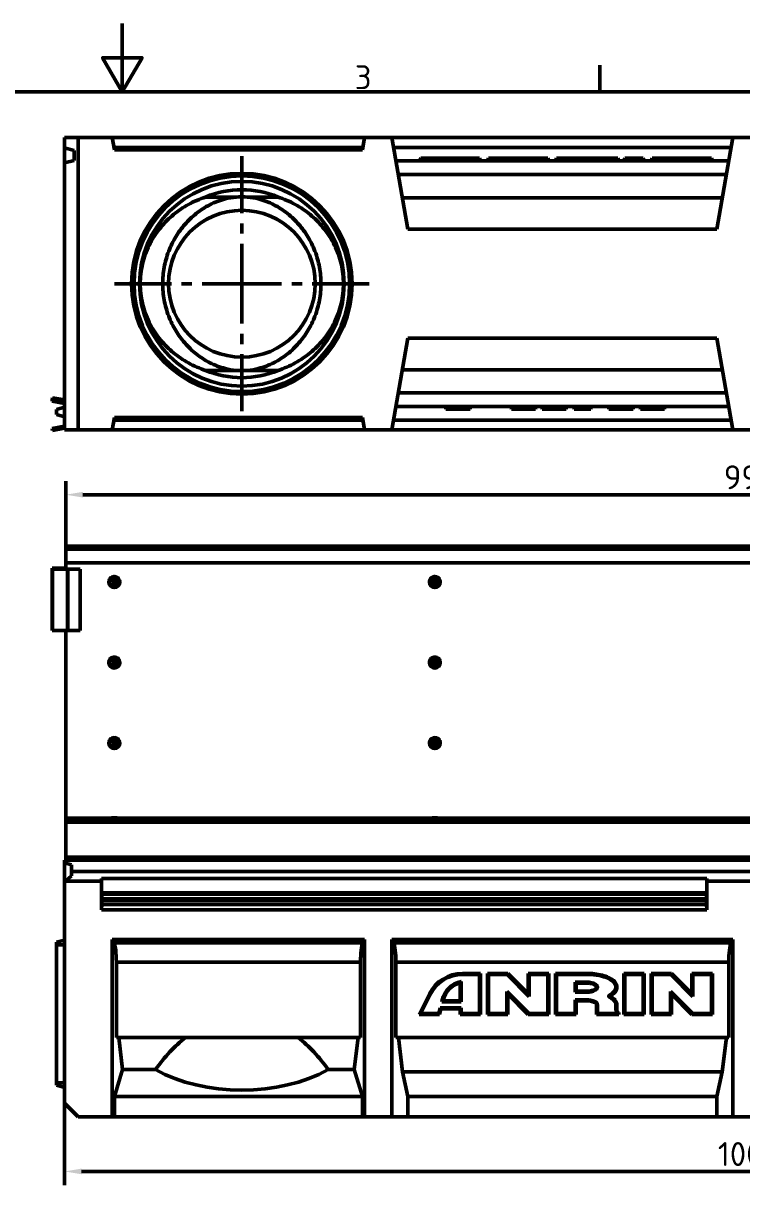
# Model space of a CAD drawing. Header units: millimetres. Extents: x 0 to 2100, y 0 to 1485.
# Drawn here: x 978 to 1504, y 619 to 1485 of the extents above; entities that cross this region are included whole.
import ezdxf

# ---------------------------------------------------------------- set-up
doc = ezdxf.new("R2010")
doc.units = ezdxf.units.MM
doc.header["$LTSCALE"] = 5
doc.layers.get('0').update_dxf_attribs({"lineweight": 50})
doc.layers.get('Defpoints').update_dxf_attribs({"lineweight": 50})
for name, color, linetype, lineweight in [('Bemaßung (ISO)', 7, 'Continuous', 50), ('Mittelpunktmarkierung (ISO)', 7, 'Continuous', 50), ('Rahmen (ISO)', 7, 'Continuous', 50), ('Sichtbar (ISO)', 7, 'Continuous', 50), ('Sichtbar schmal (ISO)', 7, 'Continuous', 50)]:
    doc.layers.add(name, color=color, linetype=linetype, lineweight=lineweight)
doc.styles.add('Notiztext (DIN)', font='isocpeur.ttf')
doc.styles.add('TXT 3_5', font='isocpeur.ttf')
doc.dimstyles.new('Anrin Standard (DIN)', dxfattribs={"dimscale": 5, "dimtxt": 3.5, "dimasz": 2.5, "dimexe": 2, "dimexo": 0, "dimgap": 0.8, "dimtad": 1, "dimrnd": 1e-08, "dimtxsty": 'TXT 3_5', "dimcen": 0.09, "dimdle": 10, "dimclrd": 256, "dimclre": 256, "dimclrt": 256, "dimadec": 0, "dimazin": 2, "dimtfac": 0.714286, "dimtmove": 0, "dimatfit": 3, "dimfxl": 1, "dimtolj": 1, "dimlwd": -1, "dimlwe": -1, "dimarcsym": 0})

# ---------------------------------------------------------------- blocks, each defined once
blk = doc.blocks.new('Ränder Standardrahmen')
at = {"layer": 'Rahmen (ISO)'}
blk.add_line((280, 287), (280, 290.9), dxfattribs=at)
at = {"layer": 'Rahmen (ISO)', "flags": 128}
for points in [[(210, 297), (210, 287), (207.11, 292), (212.89, 292), (210, 287)], [(10, 10), (10, 287), (410, 287), (410, 10), (10, 10)]]:
    blk.add_lwpolyline(points, dxfattribs=at)
at = {"layer": 'Rahmen (ISO)', "insert": (244.08, 287.4), "char_height": 3.5, "attachment_point": 7, "style": 'Notiztext (DIN)'}
blk.add_mtext('3', dxfattribs=at)
blk = doc.blocks.new('*D13')
at = {"layer": 'Bemaßung (ISO)', "transparency": 16777216}
for p, q in [((1008.63, 1089.93), (1008.63, 1149.93)), ((2006.63, 1089.93), (2006.63, 1149.93)), ((1021.13, 1139.93), (1994.13, 1139.93))]:
    blk.add_line(p, q, dxfattribs=at)
for points in [[(1021.13, 1142.02), (1021.13, 1137.85), (1008.63, 1139.93)], [(1994.13, 1142.02), (1994.13, 1137.85), (2006.63, 1139.93)]]:
    blk.add_solid(points, dxfattribs=at)
at = {"layer": 'Defpoints', "color": 0, "transparency": 16777216}
for p in [(2006.63, 1139.93), (1008.63, 1089.93), (2006.63, 1089.93)]:
    blk.add_point(p, dxfattribs=at)
at = {"layer": 'Bemaßung (ISO)', "transparency": 16777216, "insert": (1491, 1161.43), "char_height": 17.5, "attachment_point": 1, "style": 'TXT 3_5'}
blk.add_mtext('\\A1;998', dxfattribs=at)
blk = doc.blocks.new('*D14')
at = {"layer": 'Bemaßung (ISO)', "transparency": 16777216}
for p, q in [((1007.63, 694.18), (1007.63, 634.18)), ((2007.63, 694.18), (2007.63, 634.18)), ((1020.13, 644.18), (1995.13, 644.18))]:
    blk.add_line(p, q, dxfattribs=at)
for points in [[(1020.13, 646.27), (1020.13, 642.1), (1007.63, 644.18)], [(1995.13, 646.27), (1995.13, 642.1), (2007.63, 644.18)]]:
    blk.add_solid(points, dxfattribs=at)
at = {"layer": 'Defpoints', "color": 0, "transparency": 16777216}
for p in [(1007.63, 694.18), (2007.63, 694.18), (2007.63, 644.18)]:
    blk.add_point(p, dxfattribs=at)
at = {"layer": 'Bemaßung (ISO)', "transparency": 16777216, "insert": (1486.63, 665.68), "char_height": 17.5, "attachment_point": 1, "style": 'TXT 3_5'}
blk.add_mtext('\\A1;1000', dxfattribs=at)

msp = doc.modelspace()

# ---------------------------------------------------------------- linework, layer by layer
at = {"layer": 'Mittelpunktmarkierung (ISO)', "linetype": 'Continuous'}
for p, q in [((1137.626, 1346.147), (1137.626, 1387.816)), ((1137.626, 1331.147), (1137.626, 1338.647)), ((1137.626, 1294.479), (1137.626, 1323.647)), ((1085.957, 1294.479), (1044.288, 1294.479)), ((1100.957, 1294.479), (1093.457, 1294.479)), ((1137.626, 1294.479), (1108.457, 1294.479)), ((1137.626, 1294.479), (1166.794, 1294.479)), ((1137.626, 1294.479), (1137.626, 1265.31)), ((1174.294, 1294.479), (1181.794, 1294.479)), ((1189.294, 1294.479), (1230.963, 1294.479)), ((1137.626, 1257.81), (1137.626, 1250.31)), ((1137.626, 1242.81), (1137.626, 1201.141))]:
    msp.add_line(p, q, dxfattribs=at)
at = {"layer": 'Sichtbar (ISO)'}
for p, q in [((1017.626, 1401.479), (1007.626, 1401.479)), ((1007.626, 1401.479), (1007.626, 1393.979)), ((1007.626, 1382.979), (1007.626, 1393.979)), ((1007.626, 1393.979), (1014.626, 1392.103)), ((1017.626, 1187.479), (1017.626, 1401.479)), ((1017.626, 1401.479), (1042.626, 1401.479)), ((1227.626, 1401.479), (1042.626, 1401.479)), ((1042.626, 1401.479), (1044.213, 1392.479)), ((1226.039, 1392.479), (1227.626, 1401.479)), ((1227.626, 1401.479), (1247.626, 1401.479)), ((1497.626, 1401.479), (1247.626, 1401.479)), ((1247.626, 1401.479), (1259.44, 1334.479)), ((1485.812, 1334.479), (1497.626, 1401.479)), ((1497.626, 1401.479), (1517.626, 1401.479)), ((1014.626, 1392.103), (1014.626, 1384.854)), ((1044.213, 1392.479), (1226.039, 1392.479)), ((1267.626, 1384.479), (1268.804, 1386.479)), ((1282.057, 1386.479), (1268.804, 1386.479)), ((1283.057, 1386.479), (1282.057, 1386.479)), ((1282.626, 1384.479), (1282.057, 1386.479)), ((1298.354, 1386.479), (1283.057, 1386.479)), ((1283.626, 1384.479), (1283.057, 1386.479)), ((1297.626, 1384.479), (1298.354, 1386.479)), ((1311.898, 1386.479), (1298.354, 1386.479)), ((1312.626, 1384.479), (1311.898, 1386.479)), ((1317.626, 1384.479), (1318.354, 1386.479)), ((1331.898, 1386.479), (1318.354, 1386.479)), ((1347.927, 1386.479), (1331.898, 1386.479)), ((1332.626, 1384.479), (1331.898, 1386.479)), ((1347.626, 1384.479), (1347.927, 1386.479)), ((1361.898, 1386.479), (1347.927, 1386.479)), ((1362.626, 1384.479), (1361.898, 1386.479)), ((1367.626, 1384.479), (1368.354, 1386.479)), ((1381.898, 1386.479), (1368.354, 1386.479)), ((1390.126, 1386.479), (1381.898, 1386.479)), ((1382.626, 1384.479), (1381.898, 1386.479)), ((1398.354, 1386.479), (1390.126, 1386.479)), ((1397.626, 1384.479), (1398.354, 1386.479)), ((1413.398, 1386.479), (1398.354, 1386.479)), ((1414.126, 1384.479), (1413.398, 1386.479)), ((1417.626, 1384.479), (1418.354, 1386.479)), ((1431.898, 1386.479), (1418.354, 1386.479)), ((1432.626, 1384.479), (1431.898, 1386.479)), ((1437.626, 1384.479), (1438.354, 1386.479)), ((1451.898, 1386.479), (1438.354, 1386.479)), ((1467.927, 1386.479), (1451.898, 1386.479)), ((1452.626, 1384.479), (1451.898, 1386.479)), ((1467.626, 1384.479), (1467.927, 1386.479)), ((1481.898, 1386.479), (1467.927, 1386.479)), ((1482.626, 1384.479), (1481.898, 1386.479)), ((1014.626, 1384.854), (1007.626, 1382.979)), ((1007.626, 1382.979), (1007.626, 1187.479)), ((1494.628, 1384.479), (1250.623, 1384.479)), ((1492.865, 1374.479), (1252.387, 1374.479)), ((1133.414, 1357.977), (1111.067, 1357.977)), ((1164.184, 1357.977), (1141.838, 1357.977)), ((1489.867, 1357.479), (1255.384, 1357.479)), ((1485.812, 1334.479), (1259.44, 1334.479)), ((1259.44, 1254.479), (1247.626, 1187.479)), ((1485.812, 1254.479), (1259.44, 1254.479)), ((1497.626, 1187.479), (1485.812, 1254.479)), ((1133.414, 1230.981), (1111.067, 1230.981)), ((1164.184, 1230.981), (1141.838, 1230.981)), ((1489.867, 1231.479), (1255.384, 1231.479)), ((1492.865, 1214.479), (1252.387, 1214.479)), ((998.626, 1209.508), (998.886, 1210.985)), ((1007.626, 1207.922), (998.626, 1209.508)), ((998.626, 1208.33), (998.626, 1209.508)), ((1007.626, 1206.744), (998.626, 1208.33)), ((998.886, 1210.985), (1007.626, 1209.444)), ((1007.626, 1203.979), (1001.626, 1202.371)), ((1494.628, 1204.479), (1250.623, 1204.479)), ((1287.126, 1204.479), (1287.301, 1202.479)), ((1305.126, 1204.479), (1304.951, 1202.479)), ((1335.126, 1204.479), (1335.301, 1202.479)), ((1353.126, 1204.479), (1352.951, 1202.479)), ((1357.801, 1202.479), (1357.626, 1204.479)), ((1375.626, 1204.479), (1375.451, 1202.479)), ((1381.126, 1204.479), (1381.301, 1202.479)), ((1386.126, 1204.479), (1385.951, 1202.479)), ((1390.09, 1204.479), (1390.09, 1202.479)), ((1393.626, 1204.479), (1393.378, 1202.479)), ((1406.626, 1204.479), (1406.801, 1202.479)), ((1424.626, 1204.479), (1424.451, 1202.479)), ((1429.626, 1204.479), (1429.944, 1202.479)), ((1435.544, 1204.479), (1435.448, 1202.479)), ((1442.626, 1204.479), (1442.801, 1202.479)), ((1447.626, 1204.479), (1447.451, 1202.479)), ((1001.626, 1198.586), (1001.626, 1202.371)), ((1007.626, 1196.979), (1001.626, 1198.586)), ((1044.213, 1196.479), (1042.626, 1187.479)), ((1044.213, 1196.479), (1226.039, 1196.479)), ((1227.626, 1187.479), (1226.039, 1196.479)), ((1304.951, 1202.479), (1287.301, 1202.479)), ((1352.951, 1202.479), (1335.301, 1202.479)), ((1367.626, 1202.479), (1357.801, 1202.479)), ((1367.626, 1202.479), (1375.451, 1202.479)), ((1381.301, 1202.479), (1385.951, 1202.479)), ((1385.951, 1202.479), (1390.09, 1202.479)), ((1390.09, 1202.479), (1393.378, 1202.479)), ((1406.801, 1202.479), (1424.451, 1202.479)), ((1429.944, 1202.479), (1435.448, 1202.479)), ((1435.448, 1202.479), (1442.801, 1202.479)), ((1442.801, 1202.479), (1447.451, 1202.479)), ((998.626, 1188.508), (1007.626, 1190.095)), ((998.886, 1187.031), (998.626, 1188.508)), ((1007.626, 1188.572), (998.886, 1187.031)), ((1007.626, 1187.479), (1017.626, 1187.479)), ((1042.626, 1187.479), (1017.626, 1187.479)), ((1227.626, 1187.479), (1042.626, 1187.479)), ((1247.626, 1187.479), (1227.626, 1187.479)), ((1497.626, 1187.479), (1247.626, 1187.479)), ((1517.626, 1187.479), (1497.626, 1187.479)), ((1008.626, 1099.934), (1008.626, 1102.184)), ((2006.626, 1102.184), (1008.626, 1102.184)), ((1008.626, 1099.934), (1008.626, 1089.973)), ((998.626, 1086.184), (998.626, 1085.423)), ((1008.626, 1086.184), (998.626, 1086.184)), ((998.626, 1085.423), (998.886, 1085.462)), ((998.626, 1085.423), (998.626, 1040.438)), ((998.886, 1085.462), (998.886, 1040.477)), ((998.886, 1085.462), (1009.719, 1085.412)), ((1008.626, 1089.973), (1008.626, 1089.934)), ((1008.626, 1089.973), (2006.626, 1089.973)), ((2006.626, 1089.934), (1008.626, 1089.934)), ((1008.626, 1089.934), (1008.626, 1085.417)), ((1010.153, 1085.411), (1019.153, 1085.411)), ((1019.153, 1085.411), (1019.153, 1040.426)), ((1040.126, 1075.93), (1040.126, 1075.922)), ((1048.126, 1075.93), (1048.126, 1075.922)), ((1275.126, 1075.93), (1275.126, 1075.922)), ((1283.126, 1075.93), (1283.126, 1075.922)), ((998.626, 1040.438), (998.886, 1040.477)), ((1009.459, 1040.388), (998.626, 1040.438)), ((998.886, 1040.477), (1009.719, 1040.427)), ((1008.626, 1040.392), (1008.626, 902.914)), ((1010.153, 1040.426), (1019.153, 1040.426)), ((1019.153, 1040.387), (1010.153, 1040.387)), ((1019.153, 1040.426), (1019.153, 1040.387)), ((1040.126, 1016.95), (1040.126, 1016.943)), ((1048.126, 1016.95), (1048.126, 1016.943)), ((1275.126, 1016.95), (1275.126, 1016.943)), ((1283.126, 1016.95), (1283.126, 1016.943)), ((1040.126, 957.971), (1040.126, 957.963)), ((1048.126, 957.971), (1048.126, 957.963)), ((1275.126, 957.971), (1275.126, 957.963)), ((1283.126, 957.971), (1283.126, 957.963)), ((1008.626, 902.914), (1008.626, 902.184)), ((2006.626, 902.184), (1008.626, 902.184)), ((1008.626, 899.934), (1008.626, 902.184)), ((1040.126, 902.483), (1040.126, 902.184)), ((1042.326, 903.184), (1045.926, 903.184)), ((1048.126, 902.483), (1048.126, 902.184)), ((1275.126, 902.483), (1275.126, 902.184)), ((1277.326, 903.184), (1280.926, 903.184)), ((1283.126, 902.483), (1283.126, 902.184)), ((1008.626, 899.934), (1008.626, 874.434)), ((1008.626, 872.184), (1008.626, 874.434)), ((2007.626, 872.184), (1007.626, 872.184)), ((1007.626, 872.184), (1007.626, 870.216)), ((1007.626, 870.216), (1012.626, 868.669)), ((1007.626, 856.01), (1007.626, 870.216)), ((1012.626, 868.669), (1012.626, 863.884)), ((1012.626, 860.686), (1008.383, 856.884)), ((2002.626, 863.884), (1012.626, 863.884)), ((1012.626, 863.884), (1012.626, 860.686)), ((1034.713, 858.884), (1034.626, 856.884)), ((1478.538, 858.884), (1034.713, 858.884)), ((1034.713, 858.884), (1034.713, 848.384)), ((1478.626, 856.884), (1478.538, 858.884)), ((1478.538, 848.384), (1478.538, 858.884)), ((1007.626, 856.01), (1008.383, 856.884)), ((1007.626, 694.184), (1007.626, 856.01)), ((1034.626, 856.884), (1008.383, 856.884)), ((1034.626, 835.884), (1034.626, 856.884)), ((1478.538, 848.384), (1034.713, 848.384)), ((1034.713, 848.384), (1034.888, 847.229)), ((1478.363, 847.229), (1478.538, 848.384)), ((1536.626, 856.884), (1478.626, 856.884)), ((1478.626, 835.884), (1478.626, 856.884)), ((1034.961, 839.712), (1034.626, 835.884)), ((1035.063, 843.765), (1035.063, 842.541)), ((1478.188, 842.541), (1478.188, 843.765)), ((1478.626, 835.884), (1478.291, 839.712)), ((1478.626, 835.884), (1034.626, 835.884)), ((1227.626, 814.184), (1042.626, 814.184)), ((1042.626, 684.184), (1042.626, 814.184)), ((1042.626, 814.184), (1043.883, 811.588)), ((1226.368, 811.588), (1227.626, 814.184)), ((1227.626, 684.184), (1227.626, 814.184)), ((1497.626, 814.184), (1247.626, 814.184)), ((1247.626, 684.184), (1247.626, 814.184)), ((1247.626, 814.184), (1248.883, 811.588)), ((1496.368, 811.588), (1497.626, 814.184)), ((1497.626, 684.184), (1497.626, 814.184)), ((1001.626, 812.076), (1007.626, 813.684)), ((1001.626, 810.184), (1001.626, 812.076)), ((1001.626, 810.184), (1001.626, 709.184)), ((1045.623, 797.493), (1045.623, 742.184)), ((1224.628, 742.184), (1224.628, 797.493)), ((1250.623, 797.493), (1250.623, 742.184)), ((1494.628, 742.184), (1494.628, 797.493)), ((1299.396, 789.184), (1312.626, 789.184)), ((1299.396, 788.456), (1311.898, 788.456)), ((1312.626, 789.184), (1311.898, 788.456)), ((1311.898, 788.456), (1311.898, 759.912)), ((1312.626, 789.184), (1312.626, 759.184)), ((1317.626, 789.184), (1332.626, 789.184)), ((1317.626, 759.184), (1317.626, 789.184)), ((1317.626, 789.184), (1318.354, 788.456)), ((1318.354, 788.456), (1332.324, 788.456)), ((1318.354, 759.912), (1318.354, 788.456)), ((1332.626, 789.184), (1332.324, 788.456)), ((1332.324, 788.456), (1348.354, 772.426)), ((1332.626, 789.184), (1347.626, 774.184)), ((1347.626, 774.184), (1347.626, 789.184)), ((1347.626, 789.184), (1362.626, 789.184)), ((1347.626, 789.184), (1348.354, 788.456)), ((1348.354, 772.426), (1348.354, 788.456)), ((1348.354, 788.456), (1361.898, 788.456)), ((1362.626, 789.184), (1361.898, 788.456)), ((1361.898, 788.456), (1361.898, 759.912)), ((1362.626, 789.184), (1362.626, 759.184)), ((1367.626, 759.184), (1367.626, 789.184)), ((1367.626, 789.184), (1391.626, 789.184)), ((1367.626, 789.184), (1368.354, 788.456)), ((1368.354, 759.912), (1368.354, 788.456)), ((1368.354, 788.456), (1391.626, 788.456)), ((1417.626, 759.184), (1417.626, 789.184)), ((1417.626, 789.184), (1432.626, 789.184)), ((1417.626, 789.184), (1418.354, 788.456)), ((1418.354, 759.912), (1418.354, 788.456)), ((1418.354, 788.456), (1431.898, 788.456)), ((1432.626, 789.184), (1431.898, 788.456)), ((1431.898, 788.456), (1431.898, 759.912)), ((1432.626, 789.184), (1432.626, 759.184)), ((1437.626, 789.184), (1452.626, 789.184)), ((1437.626, 759.184), (1437.626, 789.184)), ((1437.626, 789.184), (1438.354, 788.456)), ((1438.354, 788.456), (1452.324, 788.456)), ((1438.354, 759.912), (1438.354, 788.456)), ((1452.626, 789.184), (1452.324, 788.456)), ((1452.324, 788.456), (1468.354, 772.426)), ((1452.626, 789.184), (1467.626, 774.184)), ((1467.626, 774.184), (1467.626, 789.184)), ((1467.626, 789.184), (1482.626, 789.184)), ((1467.626, 789.184), (1468.354, 788.456)), ((1468.354, 772.426), (1468.354, 788.456)), ((1468.354, 788.456), (1481.898, 788.456)), ((1482.626, 789.184), (1481.898, 788.456)), ((1481.898, 788.456), (1481.898, 759.912)), ((1482.626, 789.184), (1482.626, 759.184)), ((1297.626, 769.184), (1297.626, 782.472)), ((1298.354, 783.416), (1298.354, 768.456)), ((1381.898, 775.456), (1381.898, 782.912)), ((1382.626, 782.184), (1381.898, 782.912)), ((1381.898, 782.912), (1390.126, 782.912)), ((1382.626, 782.184), (1382.626, 776.184)), ((1390.126, 782.184), (1382.626, 782.184)), ((1267.626, 759.184), (1275.126, 774.184)), ((1268.804, 759.912), (1275.777, 773.858)), ((1347.927, 759.912), (1331.898, 775.941)), ((1332.626, 774.184), (1331.898, 775.941)), ((1331.898, 775.941), (1331.898, 759.912)), ((1347.626, 759.184), (1332.626, 774.184)), ((1332.626, 774.184), (1332.626, 759.184)), ((1347.626, 774.184), (1348.354, 772.426)), ((1382.626, 776.184), (1381.898, 775.456)), ((1390.126, 775.456), (1381.898, 775.456)), ((1382.626, 776.184), (1390.126, 776.184)), ((1467.927, 759.912), (1451.898, 775.941)), ((1452.626, 774.184), (1451.898, 775.941)), ((1451.898, 775.941), (1451.898, 759.912)), ((1467.626, 759.184), (1452.626, 774.184)), ((1452.626, 774.184), (1452.626, 759.184)), ((1467.626, 774.184), (1468.354, 772.426)), ((1283.057, 763.912), (1282.057, 759.912)), ((1283.626, 763.184), (1282.626, 759.184)), ((1298.354, 763.912), (1283.057, 763.912)), ((1283.626, 763.184), (1283.057, 763.912)), ((1297.626, 763.184), (1283.626, 763.184)), ((1284.193, 768.456), (1284.524, 769.778)), ((1285.126, 769.184), (1284.193, 768.456)), ((1298.354, 768.456), (1284.193, 768.456)), ((1285.23, 769.602), (1285.126, 769.184)), ((1285.126, 769.184), (1297.626, 769.184)), ((1297.626, 769.184), (1298.354, 768.456)), ((1297.626, 763.184), (1298.354, 763.912)), ((1297.626, 759.184), (1297.626, 763.184)), ((1298.354, 759.912), (1298.354, 763.912)), ((1390.126, 769.912), (1381.898, 769.912)), ((1382.626, 769.184), (1381.898, 769.912)), ((1381.898, 769.912), (1381.898, 759.912)), ((1390.126, 769.184), (1382.626, 769.184)), ((1382.626, 769.184), (1382.626, 759.184)), ((1397.626, 759.184), (1397.626, 766.184)), ((1398.354, 759.912), (1398.354, 766.184)), ((1411.898, 766.184), (1411.898, 762.184)), ((1412.626, 766.184), (1412.626, 762.184)), ((1267.626, 759.184), (1268.804, 759.912)), ((1282.626, 759.184), (1267.626, 759.184)), ((1282.057, 759.912), (1268.804, 759.912)), ((1282.626, 759.184), (1282.057, 759.912)), ((1297.626, 759.184), (1298.354, 759.912)), ((1312.626, 759.184), (1297.626, 759.184)), ((1311.898, 759.912), (1298.354, 759.912)), ((1312.626, 759.184), (1311.898, 759.912)), ((1317.626, 759.184), (1318.354, 759.912)), ((1332.626, 759.184), (1317.626, 759.184)), ((1331.898, 759.912), (1318.354, 759.912)), ((1332.626, 759.184), (1331.898, 759.912)), ((1347.626, 759.184), (1347.927, 759.912)), ((1362.626, 759.184), (1347.626, 759.184)), ((1361.898, 759.912), (1347.927, 759.912)), ((1362.626, 759.184), (1361.898, 759.912)), ((1367.626, 759.184), (1368.354, 759.912)), ((1382.626, 759.184), (1367.626, 759.184)), ((1381.898, 759.912), (1368.354, 759.912)), ((1382.626, 759.184), (1381.898, 759.912)), ((1397.626, 759.184), (1398.354, 759.912)), ((1414.126, 759.184), (1397.626, 759.184)), ((1413.398, 759.912), (1398.354, 759.912)), ((1413.398, 760.078), (1413.398, 759.912)), ((1414.126, 759.184), (1413.398, 759.912)), ((1414.126, 760.684), (1414.126, 759.184)), ((1417.626, 759.184), (1418.354, 759.912)), ((1432.626, 759.184), (1417.626, 759.184)), ((1431.898, 759.912), (1418.354, 759.912)), ((1432.626, 759.184), (1431.898, 759.912)), ((1437.626, 759.184), (1438.354, 759.912)), ((1452.626, 759.184), (1437.626, 759.184)), ((1451.898, 759.912), (1438.354, 759.912)), ((1452.626, 759.184), (1451.898, 759.912)), ((1467.626, 759.184), (1467.927, 759.912)), ((1482.626, 759.184), (1467.626, 759.184)), ((1481.898, 759.912), (1467.927, 759.912)), ((1482.626, 759.184), (1481.898, 759.912)), ((1137.626, 742.184), (1045.623, 742.184)), ((1047.387, 742.184), (1050.194, 718.769)), ((1224.628, 742.184), (1137.626, 742.184)), ((1220.057, 718.769), (1222.865, 742.184)), ((1494.628, 742.184), (1250.623, 742.184)), ((1252.387, 742.184), (1255.384, 717.184)), ((1489.867, 717.184), (1492.865, 742.184)), ((1044.213, 699.184), (1050.194, 718.769)), ((1050.194, 718.769), (1074.427, 718.769)), ((1200.824, 718.769), (1220.057, 718.769)), ((1220.057, 718.769), (1226.039, 699.184)), ((1489.867, 717.184), (1255.384, 717.184)), ((1255.384, 717.184), (1259.44, 699.184)), ((1485.812, 699.184), (1489.867, 717.184)), ((1001.626, 707.291), (1001.626, 709.184)), ((1001.626, 707.291), (1007.626, 705.684)), ((1017.626, 684.184), (1007.626, 694.184)), ((1044.213, 684.184), (1044.213, 699.184)), ((1044.213, 699.184), (1226.039, 699.184)), ((1226.039, 699.184), (1226.039, 684.184)), ((1485.812, 699.184), (1259.44, 699.184)), ((1259.44, 699.184), (1259.44, 684.184)), ((1485.812, 684.184), (1485.812, 699.184)), ((1017.626, 684.184), (1042.626, 684.184)), ((1042.626, 684.184), (1044.213, 684.184)), ((1044.213, 684.184), (1226.039, 684.184)), ((1226.039, 684.184), (1227.626, 684.184)), ((1227.626, 684.184), (1247.626, 684.184)), ((1247.626, 684.184), (1259.44, 684.184)), ((1485.812, 684.184), (1259.44, 684.184)), ((1485.812, 684.184), (1497.626, 684.184)), ((1497.626, 684.184), (1517.626, 684.184))]:
    msp.add_line(p, q, dxfattribs=at)
for radius in [80.837, 79, 75, 53.763]:
    msp.add_circle((1137.626, 1294.479), radius, dxfattribs=at)
for centre, radius, start, end in [((1137.626, 1294.479), 68.829, 67.302302, 112.697698), ((1137.626, 1294.479), 63.638, 86.204894, 93.795106), ((1137.626, 1294.479), 68.829, 247.302302, 292.697698), ((1137.626, 1294.479), 63.638, 266.204894, 273.795106), ((1040.426, 902.483), 0.3, 113.84447, 180), ((1042.326, 898.184), 5, 90, 113.84447), ((1045.926, 898.184), 5, 66.15553, 90), ((1047.826, 902.483), 0.3, 0, 66.15553), ((1275.426, 902.483), 0.3, 113.84447, 180), ((1277.326, 898.184), 5, 90, 113.84447), ((1280.926, 898.184), 5, 66.15553, 90), ((1282.826, 902.483), 0.3, 0, 66.15553), ((1299.396, 762.048), 27.135, 90, 153.434949), ((1299.396, 762.048), 26.407, 90, 153.434949), ((1302.626, 765.253), 18.659, 103.235656, 165.963757), ((1302.626, 765.253), 17.931, 106.191505, 165.963757), ((1407.408, 772.587), 0.728, 118.479954, 241.935979), ((1414.126, 762.184), 2.228, 180, 250.929431), ((1414.126, 762.184), 1.5, 180, 270)]:
    msp.add_arc(centre, radius, start, end, dxfattribs=at)
for centre, major_axis, ratio, start_param, end_param in [((1010.153, 1085.476), (2.5, 0), 0.0261769, 4.5378561, 4.712389), ((1044.126, 1075.922), (4, 0), 0.9996573, 3.1415927, 6.2831853), ((1044.126, 1075.922), (1.5, 0), 0.9996573, 0.0087288, 3.1328639), ((1279.126, 1075.922), (4, 0), 0.9996573, 3.1415927, 6.2831853), ((1279.126, 1075.922), (1.5, 0), 0.9996573, 0.0087288, 3.1328639), ((1010.153, 1040.491), (-4, 0), 0.0261769, 1.3962634, 1.5707963), ((1010.153, 1040.491), (2.5, 0), 0.0261769, 4.5378561, 4.712389), ((1044.126, 1016.943), (4, 0), 0.9996573, 3.1415927, 6.2831853), ((1044.126, 1016.943), (1.5, 0), 0.9996573, 0.0087288, 3.1328639), ((1279.126, 1016.943), (4, 0), 0.9996573, 3.1415927, 6.2831853), ((1279.126, 1016.943), (1.5, 0), 0.9996573, 0.0087288, 3.1328639), ((1044.126, 957.963), (4, 0), 0.9996573, 3.1415927, 6.2831853), ((1044.126, 957.963), (1.5, 0), 0.9996573, 0.0087288, 3.1328639), ((1279.126, 957.963), (4, 0), 0.9996573, 3.1415927, 6.2831853), ((1279.126, 957.963), (1.5, 0), 0.9996573, 0.0087288, 3.1328639), ((1034.713, 843.765), (0, 4), 0.0874887, 4.712389, 5.7595865), ((1034.713, 842.541), (0, 4), 0.0874887, 3.9269908, 4.712389), ((1478.538, 843.765), (0, -4), 0.0874887, 3.6651914, 4.712389), ((1478.538, 842.541), (0, -4), 0.0874887, 4.712389, 5.4977871), ((1042.978, 797.493), (0, 15), 0.176327, 4.712389, 5.9341195), ((1227.273, 797.493), (0, -15), 0.176327, 3.4906585, 4.712389), ((1247.978, 797.493), (0, 15), 0.176327, 4.712389, 5.9341195), ((1497.273, 797.493), (0, -15), 0.176327, 3.4906585, 4.712389), ((1137.626, 624.537), (0, -132.353), 0.68, 3.6174749, 3.9200815), ((1137.626, 624.537), (0, -132.353), 0.68, 2.3631038, 2.6657104), ((1137.626, 755.764), (90, 0), 0.5773503, 3.9339002, 5.4908778)]:
    msp.add_ellipse(centre, major_axis=major_axis, ratio=ratio, start_param=start_param, end_param=end_param, dxfattribs=at)
for centre in [(1044.126, 1075.948), (1279.126, 1075.948), (1044.126, 1016.969), (1279.126, 1016.969), (1044.126, 957.989), (1279.126, 957.989)]:
    msp.add_ellipse(centre, major_axis=(-1.5, 0), ratio=0.9996573, dxfattribs=at)
for points, knots in [([(1111.067, 1357.977), (1110.549, 1357.805), (1110.034, 1357.627), (1105.139, 1355.886), (1100.959, 1353.956), (1093.158, 1349.449), (1089.538, 1346.871), (1083.032, 1341.279), (1079.897, 1338.054), (1074.233, 1330.828), (1071.705, 1326.826), (1067.543, 1318.247), (1065.906, 1313.659), (1063.712, 1304.194), (1063.155, 1299.316), (1063.155, 1289.642), (1063.712, 1284.763), (1065.906, 1275.298), (1067.543, 1270.71), (1071.705, 1262.131), (1074.233, 1258.129), (1079.897, 1250.903), (1083.032, 1247.678), (1089.538, 1242.086), (1093.158, 1239.508), (1100.959, 1235.001), (1105.139, 1233.071), (1110.034, 1231.33), (1110.549, 1231.153), (1111.067, 1230.981)], [26.0047528, 26.0047528, 26.0047528, 26.0047528, 26.1750318, 26.1750318, 27.6316487, 27.6316487, 29.0882656, 29.0882656, 30.5393735, 30.5393735, 31.9904813, 31.9904813, 33.4415892, 33.4415892, 34.8926971, 34.8926971, 36.343805, 36.343805, 37.7949128, 37.7949128, 39.2460207, 39.2460207, 40.6971286, 40.6971286, 42.1537455, 42.1537455, 43.6103623, 43.6103623, 43.7806414, 43.7806414, 43.7806414, 43.7806414]), ([(1133.414, 1230.981), (1130.632, 1231.223), (1127.939, 1231.697), (1121.423, 1233.37), (1117.699, 1234.81), (1110.629, 1238.414), (1107.288, 1240.581), (1101.103, 1245.484), (1098.262, 1248.224), (1093.41, 1253.812), (1091.184, 1256.83), (1087.197, 1263.421), (1085.437, 1266.995), (1082.569, 1274.505), (1081.46, 1278.449), (1079.991, 1286.454), (1079.631, 1290.514), (1079.631, 1298.443), (1079.991, 1302.503), (1081.46, 1310.508), (1082.569, 1314.452), (1085.437, 1321.963), (1087.197, 1325.536), (1091.184, 1332.127), (1093.41, 1335.145), (1098.262, 1340.734), (1101.103, 1343.473), (1107.288, 1348.376), (1110.629, 1350.543), (1117.699, 1354.147), (1121.423, 1355.588), (1127.939, 1357.26), (1130.632, 1357.734), (1133.414, 1357.977)], [0.4278408, 0.4278408, 0.4278408, 0.4278408, 1.2888118, 1.2888118, 2.5776237, 2.5776237, 3.8664355, 3.8664355, 5.1552474, 5.1552474, 6.3445589, 6.3445589, 7.5338703, 7.5338703, 8.7231818, 8.7231818, 9.9124932, 9.9124932, 11.1018047, 11.1018047, 12.2911162, 12.2911162, 13.4804276, 13.4804276, 14.6697391, 14.6697391, 15.9585509, 15.9585509, 17.2473628, 17.2473628, 18.5361746, 18.5361746, 19.3971456, 19.3971456, 19.3971456, 19.3971456]), ([(1141.838, 1357.977), (1144.619, 1357.734), (1147.312, 1357.26), (1153.829, 1355.588), (1157.552, 1354.147), (1164.622, 1350.543), (1167.964, 1348.376), (1174.148, 1343.473), (1176.989, 1340.734), (1181.842, 1335.145), (1184.068, 1332.127), (1188.054, 1325.536), (1189.815, 1321.963), (1192.682, 1314.452), (1193.791, 1310.508), (1195.261, 1302.503), (1195.621, 1298.443), (1195.621, 1290.514), (1195.261, 1286.454), (1193.791, 1278.449), (1192.682, 1274.505), (1189.815, 1266.995), (1188.054, 1263.421), (1184.068, 1256.83), (1181.842, 1253.812), (1176.989, 1248.224), (1174.148, 1245.484), (1167.964, 1240.581), (1164.622, 1238.414), (1157.552, 1234.81), (1153.829, 1233.37), (1147.312, 1231.697), (1144.619, 1231.223), (1141.838, 1230.981)], [20.2528273, 20.2528273, 20.2528273, 20.2528273, 21.1137983, 21.1137983, 22.4026102, 22.4026102, 23.691422, 23.691422, 24.9802339, 24.9802339, 26.1695453, 26.1695453, 27.3588568, 27.3588568, 28.5481683, 28.5481683, 29.7374797, 29.7374797, 30.9267912, 30.9267912, 32.1161026, 32.1161026, 33.3054141, 33.3054141, 34.4947256, 34.4947256, 35.7835374, 35.7835374, 37.0723493, 37.0723493, 38.3611611, 38.3611611, 39.2221321, 39.2221321, 39.2221321, 39.2221321]), ([(1164.184, 1230.981), (1164.702, 1231.153), (1165.217, 1231.33), (1170.112, 1233.071), (1174.292, 1235.001), (1182.093, 1239.508), (1185.713, 1242.086), (1192.219, 1247.678), (1195.354, 1250.903), (1201.018, 1258.129), (1203.547, 1262.131), (1207.708, 1270.71), (1209.345, 1275.298), (1211.54, 1284.763), (1212.097, 1289.642), (1212.097, 1299.316), (1211.54, 1304.194), (1209.345, 1313.659), (1207.708, 1318.247), (1203.547, 1326.826), (1201.018, 1330.828), (1195.354, 1338.054), (1192.219, 1341.279), (1185.713, 1346.871), (1182.093, 1349.449), (1174.292, 1353.956), (1170.112, 1355.886), (1165.217, 1357.627), (1164.702, 1357.805), (1164.184, 1357.977)], [2.7429547, 2.7429547, 2.7429547, 2.7429547, 2.9132338, 2.9132338, 4.3698506, 4.3698506, 5.8264675, 5.8264675, 7.2775754, 7.2775754, 8.7286833, 8.7286833, 10.1797912, 10.1797912, 11.630899, 11.630899, 13.0820069, 13.0820069, 14.5331148, 14.5331148, 15.9842227, 15.9842227, 17.4353305, 17.4353305, 18.8919474, 18.8919474, 20.3485643, 20.3485643, 20.5188433, 20.5188433, 20.5188433, 20.5188433]), ([(1040.126, 1075.93), (1040.126, 1076.357), (1040.195, 1076.783), (1040.463, 1077.593), (1040.662, 1077.976), (1041.172, 1078.66), (1041.482, 1078.961), (1042.181, 1079.45), (1042.57, 1079.639), (1043.388, 1079.883), (1043.816, 1079.94), (1044.669, 1079.915), (1045.093, 1079.833), (1045.895, 1079.542), (1046.272, 1079.331), (1046.942, 1078.802), (1047.234, 1078.483), (1047.702, 1077.77), (1047.879, 1077.376), (1048.08, 1076.627), (1048.126, 1076.279), (1048.126, 1075.93)], [0, 0, 0, 0, 0.3199842, 0.3199842, 0.6399715, 0.6399715, 0.9599669, 0.9599669, 1.2799723, 1.2799723, 1.5999856, 1.5999856, 1.9200014, 1.9200014, 2.2400135, 2.2400135, 2.5600171, 2.5600171, 2.8800109, 2.8800109, 3.1415927, 3.1415927, 3.1415927, 3.1415927]), ([(1275.126, 1075.93), (1275.126, 1076.357), (1275.195, 1076.783), (1275.463, 1077.593), (1275.662, 1077.976), (1276.172, 1078.66), (1276.482, 1078.961), (1277.181, 1079.45), (1277.57, 1079.639), (1278.388, 1079.883), (1278.816, 1079.94), (1279.669, 1079.915), (1280.093, 1079.833), (1280.895, 1079.542), (1281.272, 1079.331), (1281.942, 1078.802), (1282.234, 1078.483), (1282.702, 1077.77), (1282.879, 1077.376), (1283.08, 1076.627), (1283.126, 1076.279), (1283.126, 1075.93)], [0, 0, 0, 0, 0.3199842, 0.3199842, 0.6399715, 0.6399715, 0.9599669, 0.9599669, 1.2799723, 1.2799723, 1.5999856, 1.5999856, 1.9200014, 1.9200014, 2.2400135, 2.2400135, 2.5600171, 2.5600171, 2.8800109, 2.8800109, 3.1415927, 3.1415927, 3.1415927, 3.1415927]), ([(1040.126, 1016.95), (1040.126, 1017.377), (1040.195, 1017.803), (1040.463, 1018.613), (1040.662, 1018.996), (1041.172, 1019.68), (1041.482, 1019.981), (1042.181, 1020.471), (1042.57, 1020.659), (1043.388, 1020.903), (1043.816, 1020.96), (1044.669, 1020.935), (1045.093, 1020.854), (1045.895, 1020.562), (1046.272, 1020.351), (1046.942, 1019.822), (1047.234, 1019.503), (1047.702, 1018.791), (1047.879, 1018.396), (1048.08, 1017.648), (1048.126, 1017.299), (1048.126, 1016.95)], [0, 0, 0, 0, 0.3199842, 0.3199842, 0.6399715, 0.6399715, 0.9599669, 0.9599669, 1.2799723, 1.2799723, 1.5999856, 1.5999856, 1.9200014, 1.9200014, 2.2400135, 2.2400135, 2.5600171, 2.5600171, 2.8800109, 2.8800109, 3.1415927, 3.1415927, 3.1415927, 3.1415927]), ([(1275.126, 1016.95), (1275.126, 1017.377), (1275.195, 1017.803), (1275.463, 1018.613), (1275.662, 1018.996), (1276.172, 1019.68), (1276.482, 1019.981), (1277.181, 1020.471), (1277.57, 1020.659), (1278.388, 1020.903), (1278.816, 1020.96), (1279.669, 1020.935), (1280.093, 1020.854), (1280.895, 1020.562), (1281.272, 1020.351), (1281.942, 1019.822), (1282.234, 1019.503), (1282.702, 1018.791), (1282.879, 1018.396), (1283.08, 1017.648), (1283.126, 1017.299), (1283.126, 1016.95)], [0, 0, 0, 0, 0.3199842, 0.3199842, 0.6399715, 0.6399715, 0.9599669, 0.9599669, 1.2799723, 1.2799723, 1.5999856, 1.5999856, 1.9200014, 1.9200014, 2.2400135, 2.2400135, 2.5600171, 2.5600171, 2.8800109, 2.8800109, 3.1415927, 3.1415927, 3.1415927, 3.1415927]), ([(1040.126, 957.971), (1040.126, 958.397), (1040.195, 958.824), (1040.463, 959.633), (1040.662, 960.016), (1041.172, 960.701), (1041.482, 961.002), (1042.181, 961.491), (1042.57, 961.679), (1043.388, 961.924), (1043.816, 961.98), (1044.669, 961.955), (1045.093, 961.874), (1045.895, 961.582), (1046.272, 961.371), (1046.942, 960.842), (1047.234, 960.524), (1047.702, 959.811), (1047.879, 959.417), (1048.08, 958.668), (1048.126, 958.319), (1048.126, 957.971)], [0, 0, 0, 0, 0.3199842, 0.3199842, 0.6399715, 0.6399715, 0.9599669, 0.9599669, 1.2799723, 1.2799723, 1.5999856, 1.5999856, 1.9200014, 1.9200014, 2.2400135, 2.2400135, 2.5600171, 2.5600171, 2.8800109, 2.8800109, 3.1415927, 3.1415927, 3.1415927, 3.1415927]), ([(1275.126, 957.971), (1275.126, 958.397), (1275.195, 958.824), (1275.463, 959.633), (1275.662, 960.016), (1276.172, 960.701), (1276.482, 961.002), (1277.181, 961.491), (1277.57, 961.679), (1278.388, 961.924), (1278.816, 961.98), (1279.669, 961.955), (1280.093, 961.874), (1280.895, 961.582), (1281.272, 961.371), (1281.942, 960.842), (1282.234, 960.524), (1282.702, 959.811), (1282.879, 959.417), (1283.08, 958.668), (1283.126, 958.319), (1283.126, 957.971)], [0, 0, 0, 0, 0.3199842, 0.3199842, 0.6399715, 0.6399715, 0.9599669, 0.9599669, 1.2799723, 1.2799723, 1.5999856, 1.5999856, 1.9200014, 1.9200014, 2.2400135, 2.2400135, 2.5600171, 2.5600171, 2.8800109, 2.8800109, 3.1415927, 3.1415927, 3.1415927, 3.1415927]), ([(1391.626, 788.456), (1394.376, 788.456), (1397.126, 788.19), (1402.097, 787.191), (1404.331, 786.471), (1408.125, 784.661), (1409.636, 783.55), (1410.968, 781.946), (1411.26, 781.49), (1411.681, 780.583), (1411.811, 780.133), (1411.923, 779.23), (1411.903, 778.784), (1411.713, 777.884), (1411.542, 777.43), (1410.997, 776.451), (1410.596, 775.927), (1409.315, 774.639), (1408.294, 773.896), (1407.061, 773.227)], [1.5707963, 1.5707963, 1.5707963, 1.5707963, 1.9703582, 1.9703582, 2.3573263, 2.3573263, 2.7650746, 2.7650746, 2.9239676, 2.9239676, 3.0828606, 3.0828606, 3.2417536, 3.2417536, 3.4006466, 3.4006466, 3.5841652, 3.5841652, 3.8619871, 3.8619871, 3.8619871, 3.8619871]), ([(1390.126, 782.912), (1391.146, 782.912), (1393.697, 782.708), (1395.8, 782.035), (1397.359, 781.102), (1398.107, 780.435), (1398.434, 779.184), (1398.192, 778.244), (1397.404, 777.237), (1395.822, 776.32), (1393.185, 775.618), (1391.146, 775.456), (1390.126, 775.456)], [-1.5707963, -1.5707963, -1.5707963, -1.5707963, -1.1780972, -0.5890486, -0.5890486, -0.1963495, 0, 0.1963495, 0.3926991, 0.7853982, 1.1780972, 1.5707963, 1.5707963, 1.5707963, 1.5707963]), ([(1390.126, 776.184), (1391.107, 776.184), (1393.07, 776.34), (1395.567, 777.007), (1396.957, 777.839), (1397.529, 778.595), (1397.674, 779.184), (1397.481, 779.969), (1396.907, 780.524), (1395.543, 781.34), (1393.563, 781.989), (1391.107, 782.184), (1390.126, 782.184)], [-1.5707963, -1.5707963, -1.5707963, -1.5707963, -1.1780972, -0.7853982, -0.3926991, -0.1963495, 0, 0.1963495, 0.5890486, 0.5890486, 1.1780972, 1.5707963, 1.5707963, 1.5707963, 1.5707963]), ([(1407.066, 771.945), (1407.626, 771.646), (1408.142, 771.334), (1409.064, 770.7), (1409.473, 770.378), (1410.215, 769.706), (1410.543, 769.355), (1411.244, 768.453), (1411.54, 767.902), (1411.762, 767.202), (1411.801, 767.045), (1411.876, 766.653), (1411.898, 766.419), (1411.898, 766.184)], [2.44667935, 2.44667935, 2.44667935, 2.44667935, 2.56786562, 2.56786562, 2.68523224, 2.68523224, 2.80890141, 2.80890141, 3.00166907, 3.00166907, 3.05732985, 3.05732985, 3.14159265, 3.14159265, 3.14159265, 3.14159265]), ([(1407.408, 772.587), (1409.077, 771.697), (1411.052, 770.168), (1412.399, 767.921), (1412.626, 766.763), (1412.626, 766.184)], [2.44667935, 2.44667935, 2.44667935, 2.44667935, 2.794136, 2.96786433, 3.14159265, 3.14159265, 3.14159265, 3.14159265]), ([(1398.354, 766.184), (1398.354, 766.404), (1398.315, 766.623), (1398.172, 767.038), (1398.069, 767.233), (1397.695, 767.764), (1397.363, 768.064), (1396.548, 768.609), (1396.056, 768.85), (1394.643, 769.378), (1393.634, 769.615), (1392.241, 769.798), (1391.923, 769.83), (1391.115, 769.893), (1390.62, 769.912), (1390.126, 769.912)], [0, 0, 0, 0, 0.136966, 0.136966, 0.2739319, 0.2739319, 0.5392298, 0.5392298, 0.8187742, 0.8187742, 1.2545102, 1.2545102, 1.380327, 1.380327, 1.5707963, 1.5707963, 1.5707963, 1.5707963]), ([(1397.626, 766.184), (1397.626, 766.38), (1397.529, 766.773), (1396.957, 767.528), (1395.567, 768.36), (1393.07, 769.027), (1391.107, 769.184), (1390.126, 769.184)], [0, 0, 0, 0, 0.1963495, 0.3926991, 0.7853982, 1.1780972, 1.5707963, 1.5707963, 1.5707963, 1.5707963])]:
    msp.add_open_spline(points, degree=3, knots=knots, dxfattribs=at)
for points, degree in [([(1391.626, 789.184), (1393.63, 789.184), (1397.64, 788.908), (1403.164, 787.703), (1407.748, 785.804), (1411.019, 783.366), (1412.71, 780.586), (1412.683, 777.693), (1410.941, 774.921), (1408.731, 773.304), (1407.408, 772.587)], 3), ([(1297.626, 782.472), (1297.98, 782.944), (1298.354, 783.416)], 2), ([(1414.126, 760.684), (1413.823, 760.381), (1413.398, 760.078)], 2)]:
    msp.add_open_spline(points, degree=degree, dxfattribs=at)
at = {"layer": 'Sichtbar schmal (ISO)'}
for p, q in [((1226.368, 1394.348), (1043.883, 1394.348)), ((1496.368, 1394.348), (1248.883, 1394.348)), ((1390.126, 1384.479), (1390.126, 1386.479)), ((1367.626, 1204.479), (1367.626, 1202.479)), ((1226.368, 1194.609), (1043.883, 1194.609)), ((1496.368, 1194.609), (1248.883, 1194.609)), ((2006.626, 1099.934), (1008.626, 1099.934)), ((1009.719, 1085.412), (1009.719, 1040.427)), ((1010.153, 1085.411), (1010.153, 1040.426)), ((1040.706, 902.914), (1008.626, 902.914)), ((1040.126, 902.483), (1048.126, 902.483)), ((1040.304, 902.757), (1047.947, 902.757)), ((1275.706, 902.914), (1047.545, 902.914)), ((1275.126, 902.483), (1283.126, 902.483)), ((1275.304, 902.757), (1282.947, 902.757)), ((1510.706, 902.914), (1282.545, 902.914)), ((2006.626, 899.934), (1008.626, 899.934)), ((2006.626, 874.434), (1008.626, 874.434)), ((1478.363, 847.229), (1034.888, 847.229)), ((1478.291, 839.712), (1034.961, 839.712)), ((1478.188, 843.765), (1035.063, 843.765)), ((1478.188, 842.541), (1035.063, 842.541)), ((1007.626, 810.184), (1001.626, 810.184)), ((1226.368, 811.588), (1043.883, 811.588)), ((1496.368, 811.588), (1248.883, 811.588)), ((1224.628, 797.493), (1045.623, 797.493)), ((1494.628, 797.493), (1250.623, 797.493)), ((1299.396, 789.184), (1299.396, 788.456)), ((1391.626, 789.184), (1391.626, 788.456)), ((1390.126, 782.184), (1390.126, 782.912)), ((1275.126, 774.184), (1275.777, 773.858)), ((1390.126, 776.184), (1390.126, 775.456)), ((1407.408, 772.587), (1407.061, 773.227)), ((1407.408, 772.587), (1407.066, 771.945)), ((1285.23, 769.602), (1284.524, 769.778)), ((1390.126, 769.184), (1390.126, 769.912)), ((1397.626, 766.184), (1398.354, 766.184)), ((1412.626, 766.184), (1411.898, 766.184)), ((1412.626, 762.184), (1411.898, 762.184)), ((1007.626, 709.184), (1001.626, 709.184))]:
    msp.add_line(p, q, dxfattribs=at)
for centre in [(1044.126, 1075.93), (1279.126, 1075.93), (1044.126, 1016.95), (1279.126, 1016.95), (1044.126, 957.971), (1279.126, 957.971)]:
    msp.add_ellipse(centre, major_axis=(4, 0), ratio=0.9996573, start_param=3.1415927, end_param=6.2831853, dxfattribs=at)
for centre, major_axis in [((1044.126, 1075.937), (-3.821, 0)), ((1044.126, 1075.948), (-1.8, 0)), ((1279.126, 1075.937), (-3.821, 0)), ((1279.126, 1075.948), (-1.8, 0)), ((1044.126, 1016.958), (-3.821, 0)), ((1044.126, 1016.969), (-1.8, 0)), ((1279.126, 1016.958), (-3.821, 0)), ((1279.126, 1016.969), (-1.8, 0)), ((1044.126, 957.978), (-3.821, 0)), ((1279.126, 957.978), (-3.821, 0)), ((1044.126, 957.989), (-1.8, 0)), ((1279.126, 957.989), (-1.8, 0))]:
    msp.add_ellipse(centre, major_axis=major_axis, ratio=0.9996573, dxfattribs=at)

# ---------------------------------------------------------------- block references
at = {"xscale": 5, "yscale": 5, "zscale": 5}
msp.add_blockref('Ränder Standardrahmen', (0, 0), dxfattribs=at)

# ---------------------------------------------------------------- dimensions: what is measured, and where the dimension line sits
at = {"layer": 'Bemaßung (ISO)'}
dim = msp.add_linear_dim(base=(2006.626, 1139.934), p1=(1008.626, 1089.934), p2=(2006.626, 1089.934), angle=180, dimstyle='Anrin Standard (DIN)', override={"dimgap": 0.8, "dimdec": 2, "dimtol": 0, "dimlim": 0, "dimtp": 0, "dimtm": 0, "dimtdec": 2, "dimtofl": 0, "dimatfit": 1}, dxfattribs=at)
dim.commit()
dim.dimension.update_dxf_attribs({"geometry": '*D13', "text_midpoint": (1507.626, 1139.934), "dimtype": 160})
dim = msp.add_linear_dim(base=(2007.626, 644.184), p1=(1007.626, 694.184), p2=(2007.626, 694.184), dimstyle='Anrin Standard (DIN)', override={"dimgap": 0.8, "dimdec": 2, "dimtol": 0, "dimlim": 0, "dimtp": 0, "dimtm": 0, "dimtdec": 2, "dimtofl": 0, "dimatfit": 1}, dxfattribs=at)
dim.commit()
dim.dimension.update_dxf_attribs({"geometry": '*D14', "text_midpoint": (1507.626, 644.184), "dimtype": 160})

doc.saveas('drawing.dxf')
